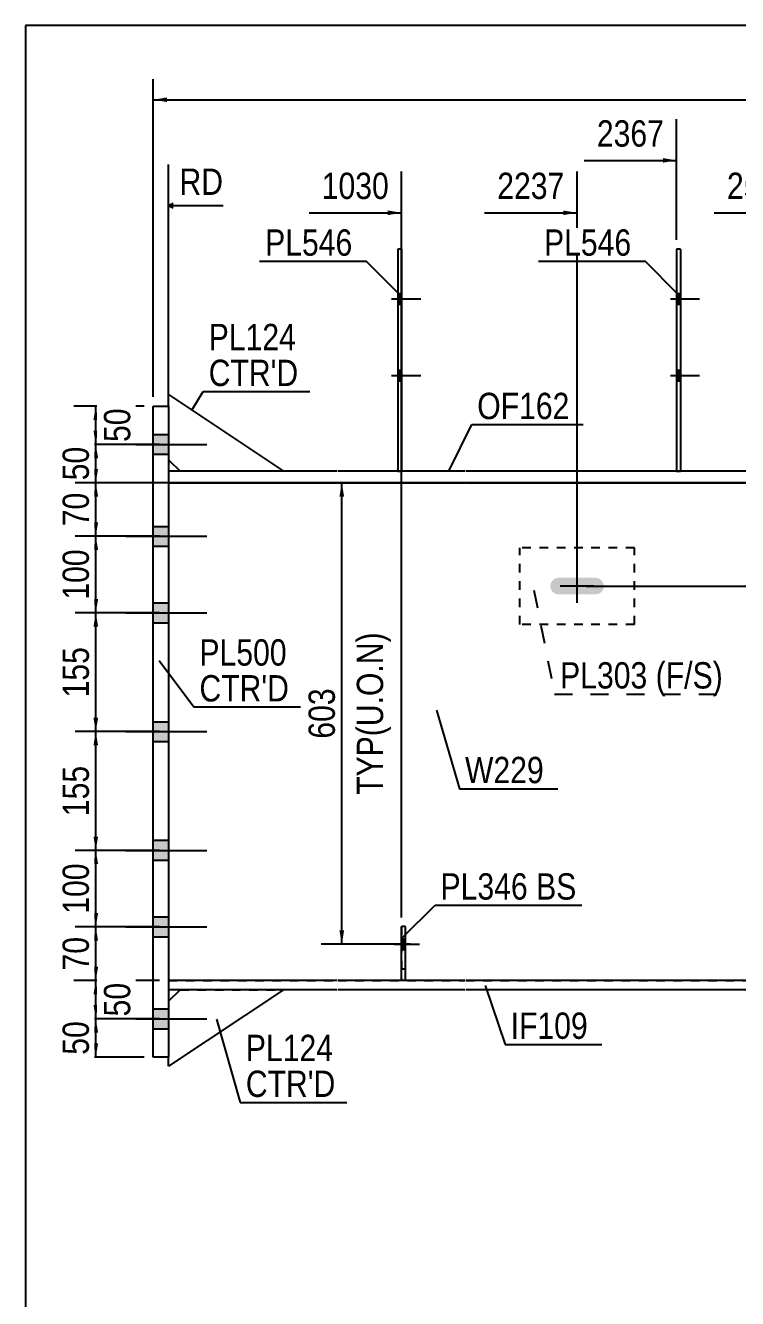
# Model space of a CAD drawing. Header units: millimetres. Extents: x -1016 to -614, y -194 to 83.
# Drawn here: x -1013.9 to -936.4, y -55.4 to 83.1 of the extents above; entities that cross this region are included whole.
import ezdxf

# ---------------------------------------------------------------- set-up
doc = ezdxf.new("R2010")
doc.units = ezdxf.units.MM
doc.linetypes.add('DXK_LINE_DOT1', pattern=[1.8814, 0.9407, -0.9407])
doc.linetypes.add('DXK_LINE_DOT2', pattern=[3.9198, 1.9599, -1.9599])
doc.styles.add('Arial Narrow', font='ARIALN.TTF', dxfattribs={"height": 0.2})

# ---------------------------------------------------------------- blocks, each defined once
blk = doc.blocks.new('Unknown-623891766-10970')
at = {"color": 5, "linetype": 'Continuous'}
for p, q in [((-613.91, 83.08), (-1013.91, 83.08)), ((-1013.91, 83.08), (-1013.91, -193.92))]:
    blk.add_line(p, q, dxfattribs=at)
blk = doc.blocks.new('Part-623891766-6436 - 6377')
at = {"color": 2, "linetype": 'Continuous'}
for p, q in [((-1000, 41.67), (-998.33, 41.67)), ((-1000, -29.17), (-1000, 41.67)), ((-998.33, 41.67), (-998.33, -29.17)), ((-998.33, -29.17), (-1000, -29.17))]:
    blk.add_line(p, q, dxfattribs=at)
blk = doc.blocks.new('Part-623891766-6398 - 6377')
at = {"color": 2, "linetype": 'Continuous'}
for p, q in [((-980, 34.58), (-998.33, 34.58)), ((-998.33, 33.33), (-980, 33.33)), ((-966.07, 34.58), (-979.9, 34.58)), ((-979.9, 33.33), (-966.07, 33.33)), ((-916.8, 34.58), (-965.97, 34.58)), ((-965.97, 33.33), (-916.8, 33.33)), ((-905.03, 34.58), (-916.7, 34.58)), ((-916.7, 33.33), (-905.03, 33.33)), ((-891.1, 34.58), (-904.93, 34.58)), ((-904.93, 33.33), (-891.1, 33.33)), ((-877.38, 34.58), (-891, 34.58)), ((-891, 33.33), (-877.38, 33.33)), ((-871.44, 34.58), (-877.28, 34.58)), ((-877.28, 33.33), (-871.44, 33.33)), ((-871.44, 34.58), (-871.44, 33.33))]:
    blk.add_line(p, q, dxfattribs=at)
at = {"color": 7, "linetype": 'DXK_LINE_DOT1'}
blk.add_line((-998.33, 34.58), (-998.33, 33.33), dxfattribs=at)
blk = doc.blocks.new('Part-623891766-6403 - 6377')
at = {"color": 7, "linetype": 'DXK_LINE_DOT1'}
for p, q in [((-980, 33.33), (-998.33, 33.33)), ((-998.33, 33.33), (-998.33, -20.83)), ((-966.07, 33.33), (-979.9, 33.33)), ((-916.8, 33.33), (-965.97, 33.33)), ((-910.87, 33.33), (-916.7, 33.33)), ((-998.33, -20.83), (-980, -20.83)), ((-979.9, -20.83), (-966.07, -20.83)), ((-965.97, -20.83), (-916.8, -20.83)), ((-916.7, -20.83), (-910.87, -20.83))]:
    blk.add_line(p, q, dxfattribs=at)
at = {"color": 2, "linetype": 'Continuous'}
blk.add_line((-910.87, 33.33), (-910.87, -20.83), dxfattribs=at)
blk = doc.blocks.new('Part-623891766-6410 - 6377')
at = {"color": 2, "linetype": 'Continuous'}
for p, q in [((-980, -20.83), (-998.33, -20.83)), ((-980, -21.83), (-998.33, -21.83)), ((-966.07, -20.83), (-979.9, -20.83)), ((-966.07, -21.83), (-979.9, -21.83)), ((-925.98, -20.83), (-965.97, -20.83)), ((-925.98, -21.83), (-965.97, -21.83)), ((-925.98, -20.83), (-925.98, -21.83))]:
    blk.add_line(p, q, dxfattribs=at)
blk = doc.blocks.new('Bolt-623891766-6479 - 6377')
at = {"linetype": 'Continuous'}
blk.add_hatch(color=3, dxfattribs=at).paths.add_polyline_path([(-956.73, 22.43), (-956.8, 22.08), (-956.73, 21.73), (-956.53, 21.43), (-956.23, 21.24), (-955.88, 21.17), (-951.88, 21.17), (-951.53, 21.24), (-951.24, 21.43), (-951.04, 21.73), (-950.97, 22.08), (-951.04, 22.43), (-951.24, 22.73), (-951.53, 22.93), (-951.88, 23), (-955.88, 23), (-956.23, 22.93), (-956.53, 22.73)])
at = {"color": 3, "linetype": 'Continuous'}
for p, q in [((-953.88, 20.25), (-953.88, 23.92)), ((-952.05, 22.08), (-955.72, 22.08))]:
    blk.add_line(p, q, dxfattribs=at)
blk = doc.blocks.new('Part-623891766-6421 - 6377')
at = {"color": 7, "linetype": 'DXK_LINE_DOT1'}
for p, q in [((-947.63, 26.25), (-960.13, 26.25)), ((-960.13, 17.92), (-960.13, 26.25)), ((-947.63, 17.92), (-947.63, 26.25)), ((-947.63, 17.92), (-960.13, 17.92))]:
    blk.add_line(p, q, dxfattribs=at)
blk = doc.blocks.new('Bolt-623891766-6490 - 6377')
at = {"linetype": 'Continuous'}
for points in [[(-972.98, 52.75), (-972.98, 53.91), (-973.4, 53.91), (-973.4, 52.75)], [(-972.98, 52.75), (-972.98, 53.91), (-973.4, 53.91), (-973.4, 52.75)], [(-972.98, 44.41), (-972.98, 45.58), (-973.4, 45.58), (-973.4, 44.41)], [(-972.98, 44.41), (-972.98, 45.58), (-973.4, 45.58), (-973.4, 44.41)]]:
    blk.add_hatch(color=3, dxfattribs=at).paths.add_polyline_path(points)
at = {"color": 3, "linetype": 'Continuous'}
for p, q in [((-974.07, 53.33), (-970.9, 53.33)), ((-974.07, 53.33), (-970.9, 53.33)), ((-973.4, 53.91), (-972.98, 53.91)), ((-973.4, 53.91), (-972.98, 53.91)), ((-973.4, 52.75), (-972.98, 52.75)), ((-973.4, 52.75), (-972.98, 52.75)), ((-974.07, 45), (-970.9, 45)), ((-974.07, 45), (-970.9, 45)), ((-973.4, 45.58), (-972.98, 45.58)), ((-973.4, 45.58), (-972.98, 45.58)), ((-973.4, 44.41), (-972.98, 44.41)), ((-973.4, 44.41), (-972.98, 44.41))]:
    blk.add_line(p, q, dxfattribs=at)
blk = doc.blocks.new('Part-623891766-6428 - 6377')
at = {"color": 2, "linetype": 'Continuous'}
for p, q in [((-972.98, 58.75), (-973.4, 58.75)), ((-973.4, 58.75), (-973.4, 34.58)), ((-972.98, 58.75), (-972.98, 34.58))]:
    blk.add_line(p, q, dxfattribs=at)
at = {"color": 7, "linetype": 'DXK_LINE_DOT1'}
blk.add_line((-973.4, 34.58), (-972.98, 34.58), dxfattribs=at)
blk = doc.blocks.new('Bolt-623891766-6495 - 6377')
at = {"linetype": 'Continuous'}
for points in [[(-942.63, 52.75), (-942.63, 53.91), (-943.05, 53.91), (-943.05, 52.75)], [(-942.63, 52.75), (-942.63, 53.91), (-943.05, 53.91), (-943.05, 52.75)], [(-942.63, 44.41), (-942.63, 45.58), (-943.05, 45.58), (-943.05, 44.41)], [(-942.63, 44.41), (-942.63, 45.58), (-943.05, 45.58), (-943.05, 44.41)]]:
    blk.add_hatch(color=3, dxfattribs=at).paths.add_polyline_path(points)
at = {"color": 3, "linetype": 'Continuous'}
for p, q in [((-943.71, 53.33), (-940.55, 53.33)), ((-943.71, 53.33), (-940.55, 53.33)), ((-943.05, 53.91), (-942.63, 53.91)), ((-943.05, 53.91), (-942.63, 53.91)), ((-943.05, 52.75), (-942.63, 52.75)), ((-943.05, 52.75), (-942.63, 52.75)), ((-943.71, 45), (-940.55, 45)), ((-943.71, 45), (-940.55, 45)), ((-943.05, 45.58), (-942.63, 45.58)), ((-943.05, 45.58), (-942.63, 45.58)), ((-943.05, 44.41), (-942.63, 44.41)), ((-943.05, 44.41), (-942.63, 44.41))]:
    blk.add_line(p, q, dxfattribs=at)
blk = doc.blocks.new('Part-623891766-6433 - 6377')
at = {"color": 2, "linetype": 'Continuous'}
for p, q in [((-942.63, 58.75), (-943.05, 58.75)), ((-943.05, 58.75), (-943.05, 34.58)), ((-942.63, 58.75), (-942.63, 34.58))]:
    blk.add_line(p, q, dxfattribs=at)
at = {"color": 7, "linetype": 'DXK_LINE_DOT1'}
blk.add_line((-943.05, 34.58), (-942.63, 34.58), dxfattribs=at)
blk = doc.blocks.new('Bolt-623891766-6498 - 6377')
at = {"linetype": 'Continuous'}
for points in [[(-1000, 38.58), (-1000, 36.42), (-998.33, 36.42), (-998.33, 38.58)], [(-1000, 38.58), (-1000, 36.42), (-998.33, 36.42), (-998.33, 38.58)], [(-1000, 28.58), (-1000, 26.42), (-998.33, 26.42), (-998.33, 28.58)], [(-1000, 28.58), (-1000, 26.42), (-998.33, 26.42), (-998.33, 28.58)], [(-1000, 20.25), (-1000, 18.08), (-998.33, 18.08), (-998.33, 20.25)], [(-1000, 20.25), (-1000, 18.08), (-998.33, 18.08), (-998.33, 20.25)], [(-1000, 7.33), (-1000, 5.17), (-998.33, 5.17), (-998.33, 7.33)], [(-1000, 7.33), (-1000, 5.17), (-998.33, 5.17), (-998.33, 7.33)], [(-1000, -5.58), (-1000, -7.75), (-998.33, -7.75), (-998.33, -5.58)], [(-1000, -5.58), (-1000, -7.75), (-998.33, -7.75), (-998.33, -5.58)], [(-1000, -13.92), (-1000, -16.08), (-998.33, -16.08), (-998.33, -13.92)], [(-1000, -13.92), (-1000, -16.08), (-998.33, -16.08), (-998.33, -13.92)], [(-1000, -23.92), (-1000, -26.08), (-998.33, -26.08), (-998.33, -23.92)], [(-1000, -23.92), (-1000, -26.08), (-998.33, -26.08), (-998.33, -23.92)]]:
    blk.add_hatch(color=3, dxfattribs=at).paths.add_polyline_path(points)
at = {"color": 3, "linetype": 'Continuous'}
for p, q in [((-1002.99, 37.5), (-994.17, 37.5)), ((-1002.99, 37.5), (-994.17, 37.5)), ((-1000, 38.58), (-998.33, 38.58)), ((-1000, 38.58), (-998.33, 38.58)), ((-1000, 36.42), (-998.33, 36.42)), ((-1000, 36.42), (-998.33, 36.42)), ((-1000, 28.58), (-998.33, 28.58)), ((-1000, 28.58), (-998.33, 28.58)), ((-1002.99, 27.5), (-994.17, 27.5)), ((-1002.99, 27.5), (-994.17, 27.5)), ((-1000, 26.42), (-998.33, 26.42)), ((-1000, 26.42), (-998.33, 26.42)), ((-1000, 20.25), (-998.33, 20.25)), ((-1000, 20.25), (-998.33, 20.25)), ((-1002.99, 19.17), (-994.17, 19.17)), ((-1002.99, 19.17), (-994.17, 19.17)), ((-1000, 18.08), (-998.33, 18.08)), ((-1000, 18.08), (-998.33, 18.08)), ((-1000, 7.33), (-998.33, 7.33)), ((-1000, 7.33), (-998.33, 7.33)), ((-1002.99, 6.25), (-994.17, 6.25)), ((-1002.99, 6.25), (-994.17, 6.25)), ((-1000, 5.17), (-998.33, 5.17)), ((-1000, 5.17), (-998.33, 5.17)), ((-1002.99, -6.67), (-994.17, -6.67)), ((-1002.99, -6.67), (-994.17, -6.67)), ((-1000, -5.58), (-998.33, -5.58)), ((-1000, -5.58), (-998.33, -5.58)), ((-1000, -7.75), (-998.33, -7.75)), ((-1000, -7.75), (-998.33, -7.75)), ((-1002.99, -15), (-994.17, -15)), ((-1002.99, -15), (-994.17, -15)), ((-1000, -13.92), (-998.33, -13.92)), ((-1000, -13.92), (-998.33, -13.92)), ((-1000, -16.08), (-998.33, -16.08)), ((-1000, -16.08), (-998.33, -16.08)), ((-1000, -23.92), (-998.33, -23.92)), ((-1000, -23.92), (-998.33, -23.92)), ((-1002.99, -25), (-994.17, -25)), ((-1002.99, -25), (-994.17, -25)), ((-1000, -26.08), (-998.33, -26.08)), ((-1000, -26.08), (-998.33, -26.08))]:
    blk.add_line(p, q, dxfattribs=at)
blk = doc.blocks.new('Part-623891766-6439 - 6377')
at = {"color": 2, "linetype": 'Continuous'}
for p, q in [((-998.33, 41.67), (-998.33, 42.92)), ((-998.33, 42.92), (-985.83, 34.58)), ((-998.33, 35.83), (-997.08, 34.58))]:
    blk.add_line(p, q, dxfattribs=at)
at = {"color": 7, "linetype": 'DXK_LINE_DOT1'}
for p, q in [((-998.33, 41.67), (-998.33, 35.83)), ((-985.83, 34.58), (-997.08, 34.58))]:
    blk.add_line(p, q, dxfattribs=at)
blk = doc.blocks.new('Part-623891766-6441 - 6377')
at = {"color": 2, "linetype": 'Continuous'}
for p, q in [((-985.83, -21.83), (-998.33, -30.17)), ((-997.08, -21.83), (-998.33, -23.08)), ((-998.33, -30.17), (-998.33, -29.17))]:
    blk.add_line(p, q, dxfattribs=at)
at = {"color": 7, "linetype": 'DXK_LINE_DOT1'}
blk.add_line((-997.08, -21.83), (-985.83, -21.83), dxfattribs=at)
blk = doc.blocks.new('Part-623891766-6443 - 6377')
at = {"color": 2, "linetype": 'Continuous'}
for p, q in [((-972.98, -20.81), (-972.98, -14.97)), ((-972.57, -14.97), (-972.98, -14.97)), ((-972.57, -20.81), (-972.57, -14.97)), ((-972.98, -20.81), (-972.57, -20.81))]:
    blk.add_line(p, q, dxfattribs=at)
at = {"color": 7, "linetype": 'DXK_LINE_DOT1'}
blk.add_line((-972.98, -19.56), (-972.57, -19.56), dxfattribs=at)
blk = doc.blocks.new('Part-623891766-6446 - 6377')
at = {"color": 7, "linetype": 'DXK_LINE_DOT1'}
for p, q in [((-972.98, -14.97), (-972.98, -20.81)), ((-972.57, -14.97), (-972.98, -14.97)), ((-972.57, -20.81), (-972.57, -14.97)), ((-972.98, -20.81), (-972.57, -20.81))]:
    blk.add_line(p, q, dxfattribs=at)
blk = doc.blocks.new('Bolt-623891766-6501 - 6377')
at = {"linetype": 'Continuous'}
blk.add_hatch(color=3, dxfattribs=at).paths.add_polyline_path([(-972.57, -17.47), (-972.57, -16.31), (-972.98, -16.31), (-972.98, -17.47)])
at = {"color": 3, "linetype": 'Continuous'}
for p, q in [((-972.98, -16.31), (-972.57, -16.31)), ((-973.78, -16.89), (-971.03, -16.89)), ((-972.98, -17.47), (-972.57, -17.47))]:
    blk.add_line(p, q, dxfattribs=at)
blk = doc.blocks.new('Bolt-623891766-6504 - 6377')
at = {"color": 3, "linetype": 'DXK_LINE_DOT2'}
for p, q in [((-972.98, -16.31), (-972.57, -16.31)), ((-973.78, -16.89), (-971.03, -16.89)), ((-972.98, -17.47), (-972.57, -17.47))]:
    blk.add_line(p, q, dxfattribs=at)
blk = doc.blocks.new('StraightDimension-623891766-22740 - 6377')
at = {"linetype": 'Continuous'}
blk.add_hatch(color=7, dxfattribs=at).paths.add_polyline_path([(-998.5, 74.75), (-1000, 75), (-998.5, 75.25)])
at = {"color": 7, "linetype": 'Continuous'}
for p, q in [((-1000, 42.67), (-1000, 77.25)), ((-1000, 75), (-654.84, 75))]:
    blk.add_line(p, q, dxfattribs=at)
blk = doc.blocks.new('StraightDimension-623891766-24257 - 6377')
at = {"linetype": 'Continuous'}
blk.add_hatch(color=7, dxfattribs=at).paths.add_polyline_path([(-944.55, 68.65), (-943.05, 68.4), (-944.55, 68.15)])
at = {"color": 7, "linetype": 'Continuous'}
for p, q in [((-943.05, 59.75), (-943.05, 72.9)), ((-953.11, 68.4), (-943.05, 68.4))]:
    blk.add_line(p, q, dxfattribs=at)
at = {"color": 0}
blk.add_wipeout([(-943.82, 69.3), (-943.82, 73.5), (-952.33, 73.5), (-952.33, 69.3)], dxfattribs=at)
at = {"color": 3, "style": 'Arial Narrow'}
blk.add_text('2367', height=2.863, dxfattribs=at).set_placement((-951.73, 69.9))
blk = doc.blocks.new('StraightDimension-623891766-24256 - 6377')
at = {"linetype": 'Continuous'}
blk.add_hatch(color=7, dxfattribs=at).paths.add_polyline_path([(-930.38, 62.95), (-928.88, 62.7), (-930.38, 62.45)])
at = {"color": 7, "linetype": 'Continuous'}
for p, q in [((-928.88, 23.08), (-928.88, 67.2)), ((-938.95, 62.7), (-928.88, 62.7))]:
    blk.add_line(p, q, dxfattribs=at)
at = {"color": 0}
blk.add_wipeout([(-929.66, 63.6), (-929.66, 67.8), (-938.17, 67.8), (-938.17, 63.6)], dxfattribs=at)
at = {"color": 3, "style": 'Arial Narrow'}
blk.add_text('2537', height=2.863, dxfattribs=at).set_placement((-937.57, 64.2))
blk = doc.blocks.new('StraightDimension-623891766-19962 - 6377')
at = {"linetype": 'Continuous'}
for points in [[(-1006.51, 17.67), (-1006.26, 19.17), (-1006.01, 17.67)], [(-1006.01, 7.75), (-1006.26, 6.25), (-1006.51, 7.75)]]:
    blk.add_hatch(color=7, dxfattribs=at).paths.add_polyline_path(points)
at = {"color": 7, "linetype": 'Continuous'}
for p, q in [((-999.33, 19.17), (-1008.51, 19.17)), ((-1006.26, 6.25), (-1006.26, 19.17)), ((-999.33, 6.25), (-1008.51, 6.25))]:
    blk.add_line(p, q, dxfattribs=at)
at = {"color": 0}
blk.add_wipeout([(-1006.41, 16.05), (-1010.61, 16.05), (-1010.61, 9.37), (-1006.41, 9.37)], dxfattribs=at)
at = {"color": 3, "style": 'Arial Narrow'}
blk.add_text('155', height=2.863, rotation=90.0002, dxfattribs=at).set_placement((-1007.01, 9.97))
blk = doc.blocks.new('StraightDimension-623891766-12989 - 6377')
at = {"linetype": 'Continuous'}
for points in [[(-979.74, 31.83), (-979.49, 33.33), (-979.24, 31.83)], [(-979.24, -15.39), (-979.49, -16.89), (-979.74, -15.39)]]:
    blk.add_hatch(color=7, dxfattribs=at).paths.add_polyline_path(points)
at = {"color": 7, "linetype": 'Continuous'}
for p, q in [((-972.03, 33.33), (-981.74, 33.33)), ((-979.49, -16.89), (-979.49, 33.33)), ((-972.03, -16.89), (-981.74, -16.89))]:
    blk.add_line(p, q, dxfattribs=at)
at = {"color": 0, "linetype": 'Continuous'}
blk.add_wipeout([(-974.39, 17.67), (-978.59, 17.67), (-978.59, -1.23), (-974.39, -1.23)], dxfattribs=at)
at = {"color": 3, "linetype": 'Continuous', "style": 'Arial Narrow'}
blk.add_text('TYP(U.O.N)', height=2.863, rotation=90.0002, dxfattribs=at).set_placement((-974.99, -0.63))
at = {"color": 0}
blk.add_wipeout([(-979.64, 11.56), (-983.84, 11.56), (-983.84, 4.88), (-979.64, 4.88)], dxfattribs=at)
at = {"color": 3, "style": 'Arial Narrow'}
blk.add_text('603', height=2.863, rotation=90.0002, dxfattribs=at).set_placement((-980.24, 5.48))
blk = doc.blocks.new('StraightDimension-623891766-13028 - 6377')
at = {"linetype": 'Continuous'}
for points in [[(-906.25, 31.83), (-906, 33.33), (-905.75, 31.83)], [(-905.75, 23.58), (-906, 22.08), (-906.25, 23.58)]]:
    blk.add_hatch(color=7, dxfattribs=at).paths.add_polyline_path(points)
at = {"color": 7, "linetype": 'Continuous'}
for p, q in [((-919.16, 33.33), (-903.6, 33.33)), ((-906, 22.08), (-906, 33.33)), ((-952.88, 22.08), (-903.6, 22.08))]:
    blk.add_line(p, q, dxfattribs=at)
at = {"color": 0}
blk.add_wipeout([(-906.15, 31.05), (-910.35, 31.05), (-910.35, 24.37), (-906.15, 24.37)], dxfattribs=at)
at = {"color": 3, "style": 'Arial Narrow'}
blk.add_text('135', height=2.863, rotation=90.0002, dxfattribs=at).set_placement((-906.75, 24.97))
blk = doc.blocks.new('StraightDimension-623891766-19958 - 6377')
at = {"linetype": 'Continuous'}
for points in [[(-1006.51, 40.17), (-1006.26, 41.67), (-1006.01, 40.17)], [(-1006.01, 39), (-1006.26, 37.5), (-1006.51, 39)]]:
    blk.add_hatch(color=7, dxfattribs=at).paths.add_polyline_path(points)
at = {"color": 7, "linetype": 'Continuous'}
for p, q in [((-1001, 41.67), (-1008.66, 41.67)), ((-1006.26, 37.5), (-1006.26, 41.67)), ((-999.33, 37.5), (-1008.66, 37.5))]:
    blk.add_line(p, q, dxfattribs=at)
at = {"color": 0}
blk.add_wipeout([(-1001.91, 42.01), (-1006.11, 42.01), (-1006.11, 37.16), (-1001.91, 37.16)], dxfattribs=at)
at = {"color": 3, "style": 'Arial Narrow'}
blk.add_text('50', height=2.863, rotation=90.0002, dxfattribs=at).set_placement((-1002.51, 37.76))
blk = doc.blocks.new('StraightDimension-623891766-19959 - 6377')
at = {"linetype": 'Continuous'}
for points in [[(-1006.51, 36), (-1006.26, 37.5), (-1006.01, 36)], [(-1006.01, 34.83), (-1006.26, 33.33), (-1006.51, 34.83)]]:
    blk.add_hatch(color=7, dxfattribs=at).paths.add_polyline_path(points)
at = {"color": 7, "linetype": 'Continuous'}
for p, q in [((-999.33, 37.5), (-1008.51, 37.5)), ((-1006.26, 33.33), (-1006.26, 37.5)), ((-911.45, 33.33), (-1008.51, 33.33))]:
    blk.add_line(p, q, dxfattribs=at)
at = {"color": 0}
blk.add_wipeout([(-1006.41, 37.85), (-1010.61, 37.85), (-1010.61, 32.99), (-1006.41, 32.99)], dxfattribs=at)
at = {"color": 3, "style": 'Arial Narrow'}
blk.add_text('50', height=2.863, rotation=90.0002, dxfattribs=at).set_placement((-1007.01, 33.59))
blk = doc.blocks.new('StraightDimension-623891766-19960 - 6377')
at = {"linetype": 'Continuous'}
for points in [[(-1006.51, 31.83), (-1006.26, 33.33), (-1006.01, 31.83)], [(-1006.01, 29.01), (-1006.26, 27.51), (-1006.51, 29.01)]]:
    blk.add_hatch(color=7, dxfattribs=at).paths.add_polyline_path(points)
at = {"color": 7, "linetype": 'Continuous'}
for p, q in [((-911.45, 33.33), (-1008.51, 33.33)), ((-1006.26, 27.51), (-1006.26, 33.33)), ((-999.33, 27.51), (-1008.51, 27.51))]:
    blk.add_line(p, q, dxfattribs=at)
at = {"color": 0}
blk.add_wipeout([(-1006.41, 32.85), (-1010.61, 32.85), (-1010.61, 27.99), (-1006.41, 27.99)], dxfattribs=at)
at = {"color": 3, "style": 'Arial Narrow'}
blk.add_text('70', height=2.863, rotation=90.0002, dxfattribs=at).set_placement((-1007.01, 28.59))
blk = doc.blocks.new('StraightDimension-623891766-19961 - 6377')
at = {"linetype": 'Continuous'}
for points in [[(-1006.51, 26.01), (-1006.26, 27.51), (-1006.01, 26.01)], [(-1006.01, 20.67), (-1006.26, 19.17), (-1006.51, 20.67)]]:
    blk.add_hatch(color=7, dxfattribs=at).paths.add_polyline_path(points)
at = {"color": 7, "linetype": 'Continuous'}
for p, q in [((-999.33, 27.51), (-1008.51, 27.51)), ((-1006.26, 19.17), (-1006.26, 27.51)), ((-999.33, 19.17), (-1008.51, 19.17))]:
    blk.add_line(p, q, dxfattribs=at)
at = {"color": 0}
blk.add_wipeout([(-1006.41, 26.68), (-1010.61, 26.68), (-1010.61, 20), (-1006.41, 20)], dxfattribs=at)
at = {"color": 3, "style": 'Arial Narrow'}
blk.add_text('100', height=2.863, rotation=90.0002, dxfattribs=at).set_placement((-1007.01, 20.6))
blk = doc.blocks.new('StraightDimension-623891766-19963 - 6377')
at = {"linetype": 'Continuous'}
for points in [[(-1006.51, 4.75), (-1006.26, 6.25), (-1006.01, 4.75)], [(-1006.01, -5.17), (-1006.26, -6.67), (-1006.51, -5.17)]]:
    blk.add_hatch(color=7, dxfattribs=at).paths.add_polyline_path(points)
at = {"color": 7, "linetype": 'Continuous'}
for p, q in [((-999.33, 6.25), (-1008.51, 6.25)), ((-1006.26, -6.67), (-1006.26, 6.25)), ((-999.33, -6.67), (-1008.51, -6.67))]:
    blk.add_line(p, q, dxfattribs=at)
at = {"color": 0}
blk.add_wipeout([(-1006.41, 3.13), (-1010.61, 3.13), (-1010.61, -3.55), (-1006.41, -3.55)], dxfattribs=at)
at = {"color": 3, "style": 'Arial Narrow'}
blk.add_text('155', height=2.863, rotation=90.0002, dxfattribs=at).set_placement((-1007.01, -2.95))
blk = doc.blocks.new('StraightDimension-623891766-19964 - 6377')
at = {"linetype": 'Continuous'}
for points in [[(-1006.51, -8.17), (-1006.26, -6.67), (-1006.01, -8.17)], [(-1006.01, -13.5), (-1006.26, -15), (-1006.51, -13.5)]]:
    blk.add_hatch(color=7, dxfattribs=at).paths.add_polyline_path(points)
at = {"color": 7, "linetype": 'Continuous'}
for p, q in [((-999.33, -6.67), (-1008.51, -6.67)), ((-1006.26, -15), (-1006.26, -6.67)), ((-999.33, -15), (-1008.51, -15))]:
    blk.add_line(p, q, dxfattribs=at)
at = {"color": 0}
blk.add_wipeout([(-1006.41, -7.49), (-1010.61, -7.49), (-1010.61, -14.17), (-1006.41, -14.17)], dxfattribs=at)
at = {"color": 3, "style": 'Arial Narrow'}
blk.add_text('100', height=2.863, rotation=90.0002, dxfattribs=at).set_placement((-1007.01, -13.57))
blk = doc.blocks.new('StraightDimension-623891766-19965 - 6377')
at = {"linetype": 'Continuous'}
for points in [[(-1006.51, -16.5), (-1006.26, -15), (-1006.01, -16.5)], [(-1006.01, -19.33), (-1006.26, -20.83), (-1006.51, -19.33)]]:
    blk.add_hatch(color=7, dxfattribs=at).paths.add_polyline_path(points)
at = {"color": 7, "linetype": 'Continuous'}
for p, q in [((-999.33, -15), (-1008.51, -15)), ((-1006.26, -20.83), (-1006.26, -15)), ((-999.33, -20.83), (-1008.51, -20.83))]:
    blk.add_line(p, q, dxfattribs=at)
at = {"color": 0}
blk.add_wipeout([(-1006.41, -15.49), (-1010.61, -15.49), (-1010.61, -20.34), (-1006.41, -20.34)], dxfattribs=at)
at = {"color": 3, "style": 'Arial Narrow'}
blk.add_text('70', height=2.863, rotation=90.0002, dxfattribs=at).set_placement((-1007.01, -19.74))
blk = doc.blocks.new('StraightDimension-623891766-19966 - 6377')
at = {"linetype": 'Continuous'}
for points in [[(-1006.51, -22.33), (-1006.26, -20.83), (-1006.01, -22.33)], [(-1006.01, -23.5), (-1006.26, -25), (-1006.51, -23.5)]]:
    blk.add_hatch(color=7, dxfattribs=at).paths.add_polyline_path(points)
at = {"color": 7, "linetype": 'Continuous'}
for p, q in [((-999.33, -20.83), (-1008.66, -20.83)), ((-1006.26, -25), (-1006.26, -20.83)), ((-999.33, -25), (-1008.66, -25))]:
    blk.add_line(p, q, dxfattribs=at)
at = {"color": 0}
blk.add_wipeout([(-1001.91, -20.49), (-1006.11, -20.49), (-1006.11, -25.34), (-1001.91, -25.34)], dxfattribs=at)
at = {"color": 3, "style": 'Arial Narrow'}
blk.add_text('50', height=2.863, rotation=90.0002, dxfattribs=at).set_placement((-1002.51, -24.74))
blk = doc.blocks.new('StraightDimension-623891766-19967 - 6377')
at = {"linetype": 'Continuous'}
for points in [[(-1006.51, -26.5), (-1006.26, -25), (-1006.01, -26.5)], [(-1006.01, -27.67), (-1006.26, -29.17), (-1006.51, -27.67)]]:
    blk.add_hatch(color=7, dxfattribs=at).paths.add_polyline_path(points)
at = {"color": 7, "linetype": 'Continuous'}
for p, q in [((-999.33, -25), (-1008.51, -25)), ((-1006.26, -29.17), (-1006.26, -25)), ((-1001, -29.17), (-1008.51, -29.17))]:
    blk.add_line(p, q, dxfattribs=at)
at = {"color": 0}
blk.add_wipeout([(-1006.41, -24.65), (-1010.61, -24.65), (-1010.61, -29.51), (-1006.41, -29.51)], dxfattribs=at)
at = {"color": 3, "style": 'Arial Narrow'}
blk.add_text('50', height=2.863, rotation=90.0002, dxfattribs=at).set_placement((-1007.01, -28.91))
blk = doc.blocks.new('StraightDimension-623891766-24258 - 6377')
at = {"linetype": 'Continuous'}
blk.add_hatch(color=7, dxfattribs=at).paths.add_polyline_path([(-955.38, 62.95), (-953.88, 62.7), (-955.38, 62.45)])
at = {"color": 7, "linetype": 'Continuous'}
for p, q in [((-953.88, 23.08), (-953.88, 67.2)), ((-963.95, 62.7), (-953.88, 62.7))]:
    blk.add_line(p, q, dxfattribs=at)
at = {"color": 0}
blk.add_wipeout([(-954.66, 63.6), (-954.66, 67.8), (-963.17, 67.8), (-963.17, 63.6)], dxfattribs=at)
at = {"color": 3, "style": 'Arial Narrow'}
blk.add_text('2237', height=2.863, dxfattribs=at).set_placement((-962.57, 64.2))
blk = doc.blocks.new('StraightDimension-623891766-24259 - 6377')
at = {"linetype": 'Continuous'}
blk.add_hatch(color=7, dxfattribs=at).paths.add_polyline_path([(-974.48, 62.95), (-972.98, 62.7), (-974.48, 62.45)])
at = {"color": 7, "linetype": 'Continuous'}
for p, q in [((-972.98, -13.97), (-972.98, 67.2)), ((-983.05, 62.7), (-972.98, 62.7))]:
    blk.add_line(p, q, dxfattribs=at)
at = {"color": 0, "linetype": 'Continuous'}
blk.add_wipeout([(-991.8, 64.05), (-991.8, 68.25), (-997.75, 68.25), (-997.75, 64.05)], dxfattribs=at)
at = {"color": 7, "linetype": 'Continuous'}
for p, q in [((-998.33, 42.67), (-998.33, 67.95)), ((-997.83, 63.7), (-998.33, 63.45)), ((-997.83, 63.2), (-998.33, 63.45)), ((-992.4, 63.45), (-998.33, 63.45))]:
    blk.add_line(p, q, dxfattribs=at)
at = {"color": 3, "linetype": 'Continuous', "style": 'Arial Narrow'}
blk.add_text('RD', height=2.863, dxfattribs=at).set_placement((-997.15, 64.65))
at = {"color": 0}
blk.add_wipeout([(-973.76, 63.6), (-973.76, 67.8), (-982.27, 67.8), (-982.27, 63.6)], dxfattribs=at)
at = {"color": 3, "style": 'Arial Narrow'}
blk.add_text('1030', height=2.863, dxfattribs=at).set_placement((-981.67, 64.2))
blk = doc.blocks.new('MarkSet-623891766-18930 - 6377')
at = {"color": 0}
for points in [[(-959.24, -12.03), (-959.24, -9.03), (-968.74, -9.03), (-968.74, -12.03)], [(-953.95, -12.03), (-953.95, -9.03), (-958.34, -9.03), (-958.34, -12.03)]]:
    blk.add_wipeout(points, dxfattribs=at)
for points in [[(-959.24, -12.03), (-959.24, -9.03), (-968.74, -9.03), (-968.74, -12.03)], [(-953.95, -12.03), (-953.95, -9.03), (-958.34, -9.03), (-958.34, -12.03)]]:
    blk.add_wipeout(points, dxfattribs=at)
at = {"color": 7, "linetype": 'Continuous'}
for p, q in [((-972.88, -16.17), (-969.34, -12.63)), ((-969.34, -12.63), (-953.35, -12.63))]:
    blk.add_line(p, q, dxfattribs=at)
at = {"color": 3, "style": 'Arial Narrow'}
for s, p in [('PL346', (-968.74, -12.03)), ('BS', (-958.34, -12.03))]:
    blk.add_text(s, height=2.863, dxfattribs=at).set_placement(p)
blk = doc.blocks.new('Mark-623891766-18959 - 6377')
at = {"color": 0}
blk.add_wipeout([(-952.7, -27.18), (-952.7, -24.18), (-961.11, -24.18), (-961.11, -27.18)], dxfattribs=at)
blk.add_wipeout([(-952.7, -27.18), (-952.7, -24.18), (-961.11, -24.18), (-961.11, -27.18)], dxfattribs=at)
at = {"color": 7, "linetype": 'Continuous'}
for p, q in [((-963.89, -21.36), (-961.71, -27.78)), ((-961.71, -27.78), (-951.2, -27.78))]:
    blk.add_line(p, q, dxfattribs=at)
at = {"color": 3, "style": 'Arial Narrow'}
blk.add_text('IF109', height=2.863, dxfattribs=at).set_placement((-961.11, -27.18))
blk = doc.blocks.new('Mark-623891766-18992 - 6377')
at = {"color": 7, "linetype": 'Continuous'}
blk.add_line((-973.29, 53.89), (-976.83, 57.43), dxfattribs=at)
at = {"color": 0}
blk.add_wipeout([(-978.33, 58.03), (-978.33, 61.03), (-987.83, 61.03), (-987.83, 58.03)], dxfattribs=at)
blk.add_wipeout([(-978.33, 58.03), (-978.33, 61.03), (-987.83, 61.03), (-987.83, 58.03)], dxfattribs=at)
at = {"color": 7, "linetype": 'Continuous'}
blk.add_line((-988.43, 57.43), (-976.83, 57.43), dxfattribs=at)
at = {"color": 3, "style": 'Arial Narrow'}
blk.add_text('PL546', height=2.863, dxfattribs=at).set_placement((-987.83, 58.03))
blk = doc.blocks.new('Mark-623891766-18974 - 6377')
at = {"color": 0}
for points in [[(-946.23, 10.94), (-946.23, 13.94), (-955.73, 13.94), (-955.73, 10.94)], [(-938.03, 10.94), (-938.03, 13.94), (-945.33, 13.94), (-945.33, 10.94)]]:
    blk.add_wipeout(points, dxfattribs=at)
for points in [[(-946.23, 10.94), (-946.23, 13.94), (-955.73, 13.94), (-955.73, 10.94)], [(-938.03, 10.94), (-938.03, 13.94), (-945.33, 13.94), (-945.33, 10.94)]]:
    blk.add_wipeout(points, dxfattribs=at)
at = {"color": 7, "linetype": 'DXK_LINE_DOT2'}
for p, q in [((-958.58, 21.65), (-956.33, 10.34)), ((-956.33, 10.34), (-937.43, 10.34))]:
    blk.add_line(p, q, dxfattribs=at)
at = {"color": 3, "style": 'Arial Narrow'}
for s, p in [('(F/', (-945.33, 10.94)), ('S)', (-941.31, 10.94)), ('PL303', (-955.73, 10.94))]:
    blk.add_text(s, height=2.863, dxfattribs=at).set_placement(p)
blk = doc.blocks.new('Mark-623891766-18941 - 6377')
at = {"color": 0}
blk.add_wipeout([(-954.71, 40.25), (-954.71, 43.25), (-964.75, 43.25), (-964.75, 40.25)], dxfattribs=at)
blk.add_wipeout([(-954.71, 40.25), (-954.71, 43.25), (-964.75, 43.25), (-964.75, 40.25)], dxfattribs=at)
at = {"color": 7, "linetype": 'Continuous'}
for p, q in [((-967.85, 34.58), (-965.35, 39.65)), ((-965.35, 39.65), (-953.21, 39.65))]:
    blk.add_line(p, q, dxfattribs=at)
at = {"color": 3, "style": 'Arial Narrow'}
blk.add_text('OF162', height=2.863, dxfattribs=at).set_placement((-964.75, 40.25))
blk = doc.blocks.new('Mark-623891766-18950 - 6377')
at = {"color": 0}
blk.add_wipeout([(-957.49, 0.64), (-957.49, 3.64), (-966.08, 3.64), (-966.08, 0.64)], dxfattribs=at)
blk.add_wipeout([(-957.49, 0.64), (-957.49, 3.64), (-966.08, 3.64), (-966.08, 0.64)], dxfattribs=at)
at = {"color": 7, "linetype": 'Continuous'}
for p, q in [((-969.18, 8.57), (-966.68, 0.04)), ((-966.68, 0.04), (-955.99, 0.04))]:
    blk.add_line(p, q, dxfattribs=at)
at = {"color": 3, "style": 'Arial Narrow'}
blk.add_text('W229', height=2.863, dxfattribs=at).set_placement((-966.08, 0.64))
blk = doc.blocks.new('Mark-623891766-19004 - 6377')
at = {"color": 7, "linetype": 'Continuous'}
blk.add_line((-942.94, 53.89), (-946.47, 57.43), dxfattribs=at)
at = {"color": 0}
blk.add_wipeout([(-947.97, 58.03), (-947.97, 61.03), (-957.48, 61.03), (-957.48, 58.03)], dxfattribs=at)
blk.add_wipeout([(-947.97, 58.03), (-947.97, 61.03), (-957.48, 61.03), (-957.48, 58.03)], dxfattribs=at)
at = {"color": 7, "linetype": 'Continuous'}
blk.add_line((-958.08, 57.43), (-946.47, 57.43), dxfattribs=at)
at = {"color": 3, "style": 'Arial Narrow'}
blk.add_text('PL546', height=2.863, dxfattribs=at).set_placement((-957.48, 58.03))
blk = doc.blocks.new('Mark-623891766-19013 - 6377')
at = {"color": 0}
for points in [[(-985.47, 13.43), (-985.47, 16.43), (-994.98, 16.43), (-994.98, 13.43)], [(-985.22, 9.53), (-985.22, 12.53), (-994.98, 12.53), (-994.98, 9.53)]]:
    blk.add_wipeout(points, dxfattribs=at)
for points in [[(-985.47, 13.43), (-985.47, 16.43), (-994.98, 16.43), (-994.98, 13.43)], [(-985.22, 9.53), (-985.22, 12.53), (-994.98, 12.53), (-994.98, 9.53)]]:
    blk.add_wipeout(points, dxfattribs=at)
at = {"color": 7, "linetype": 'Continuous'}
for p, q in [((-999.38, 13.99), (-995.58, 8.93)), ((-995.58, 8.93), (-983.97, 8.93))]:
    blk.add_line(p, q, dxfattribs=at)
at = {"color": 3, "style": 'Arial Narrow'}
blk.add_text('PL500', height=2.863, dxfattribs=at).set_placement((-994.98, 13.43))
at = {"color": 1, "style": 'Arial Narrow'}
blk.add_text("CTR'D", height=2.863, dxfattribs=at).set_placement((-994.98, 9.53))
blk = doc.blocks.new('Mark-623891766-19016 - 6377')
at = {"color": 0}
for points in [[(-984.46, 47.75), (-984.46, 50.75), (-993.97, 50.75), (-993.97, 47.75)], [(-984.21, 43.85), (-984.21, 46.85), (-993.97, 46.85), (-993.97, 43.85)]]:
    blk.add_wipeout(points, dxfattribs=at)
for points in [[(-984.46, 47.75), (-984.46, 50.75), (-993.97, 50.75), (-993.97, 47.75)], [(-984.21, 43.85), (-984.21, 46.85), (-993.97, 46.85), (-993.97, 43.85)]]:
    blk.add_wipeout(points, dxfattribs=at)
at = {"color": 7, "linetype": 'Continuous'}
for p, q in [((-995.81, 41.23), (-994.57, 43.25)), ((-994.57, 43.25), (-982.96, 43.25))]:
    blk.add_line(p, q, dxfattribs=at)
at = {"color": 3, "style": 'Arial Narrow'}
blk.add_text('PL124', height=2.863, dxfattribs=at).set_placement((-993.97, 47.75))
at = {"color": 1, "style": 'Arial Narrow'}
blk.add_text("CTR'D", height=2.863, dxfattribs=at).set_placement((-993.97, 43.85))
blk = doc.blocks.new('Mark-623891766-19019 - 6377')
at = {"color": 0}
for points in [[(-980.43, -29.6), (-980.43, -26.6), (-989.93, -26.6), (-989.93, -29.6)], [(-980.18, -33.5), (-980.18, -30.5), (-989.93, -30.5), (-989.93, -33.5)]]:
    blk.add_wipeout(points, dxfattribs=at)
for points in [[(-980.43, -29.6), (-980.43, -26.6), (-989.93, -26.6), (-989.93, -29.6)], [(-980.18, -33.5), (-980.18, -30.5), (-989.93, -30.5), (-989.93, -33.5)]]:
    blk.add_wipeout(points, dxfattribs=at)
at = {"color": 7, "linetype": 'Continuous'}
for p, q in [((-993.11, -25.04), (-990.53, -34.1)), ((-990.53, -34.1), (-978.93, -34.1))]:
    blk.add_line(p, q, dxfattribs=at)
at = {"color": 3, "style": 'Arial Narrow'}
blk.add_text('PL124', height=2.863, dxfattribs=at).set_placement((-989.93, -29.6))
at = {"color": 1, "style": 'Arial Narrow'}
blk.add_text("CTR'D", height=2.863, dxfattribs=at).set_placement((-989.93, -33.5))

msp = doc.modelspace()

# ---------------------------------------------------------------- block references
for name in ['Unknown-623891766-10970', 'Part-623891766-6428 - 6377', 'Part-623891766-6433 - 6377', 'Bolt-623891766-6490 - 6377', 'Bolt-623891766-6495 - 6377', 'Part-623891766-6436 - 6377', 'Part-623891766-6439 - 6377', 'Bolt-623891766-6498 - 6377', 'Part-623891766-6398 - 6377', 'Part-623891766-6403 - 6377', 'Part-623891766-6421 - 6377', 'Bolt-623891766-6479 - 6377', 'Part-623891766-6443 - 6377', 'Part-623891766-6446 - 6377', 'Bolt-623891766-6501 - 6377', 'Bolt-623891766-6504 - 6377', 'Part-623891766-6410 - 6377', 'Part-623891766-6441 - 6377']:
    msp.add_blockref(name, (0, 0))

# ---------------------------------------------------------------- next in the draw order: block references
for name in ['StraightDimension-623891766-22740 - 6377', 'Mark-623891766-19019 - 6377']:
    msp.add_blockref(name, (0, 0))

# ---------------------------------------------------------------- next in the draw order: block references
for name in ['StraightDimension-623891766-24257 - 6377', 'StraightDimension-623891766-24256 - 6377', 'StraightDimension-623891766-19958 - 6377', 'StraightDimension-623891766-12989 - 6377', 'StraightDimension-623891766-19962 - 6377', 'Mark-623891766-18950 - 6377', 'Mark-623891766-18959 - 6377']:
    msp.add_blockref(name, (0, 0))

# ---------------------------------------------------------------- next in the draw order: block references
for name in ['StraightDimension-623891766-13028 - 6377', 'StraightDimension-623891766-19963 - 6377']:
    msp.add_blockref(name, (0, 0))

# ---------------------------------------------------------------- next in the draw order: block references
for name in ['StraightDimension-623891766-19959 - 6377', 'Mark-623891766-18974 - 6377', 'StraightDimension-623891766-19964 - 6377']:
    msp.add_blockref(name, (0, 0))

# ---------------------------------------------------------------- next in the draw order: block references
for name in ['StraightDimension-623891766-19960 - 6377', 'StraightDimension-623891766-19965 - 6377']:
    msp.add_blockref(name, (0, 0))

# ---------------------------------------------------------------- next in the draw order: block references
for name in ['StraightDimension-623891766-24259 - 6377', 'StraightDimension-623891766-24258 - 6377', 'StraightDimension-623891766-19961 - 6377', 'StraightDimension-623891766-19966 - 6377']:
    msp.add_blockref(name, (0, 0))

# ---------------------------------------------------------------- next in the draw order: block references
for name in ['Mark-623891766-18992 - 6377', 'Mark-623891766-19004 - 6377', 'Mark-623891766-19016 - 6377', 'Mark-623891766-18941 - 6377', 'Mark-623891766-19013 - 6377', 'MarkSet-623891766-18930 - 6377', 'StraightDimension-623891766-19967 - 6377']:
    msp.add_blockref(name, (0, 0))

doc.saveas('drawing.dxf')
